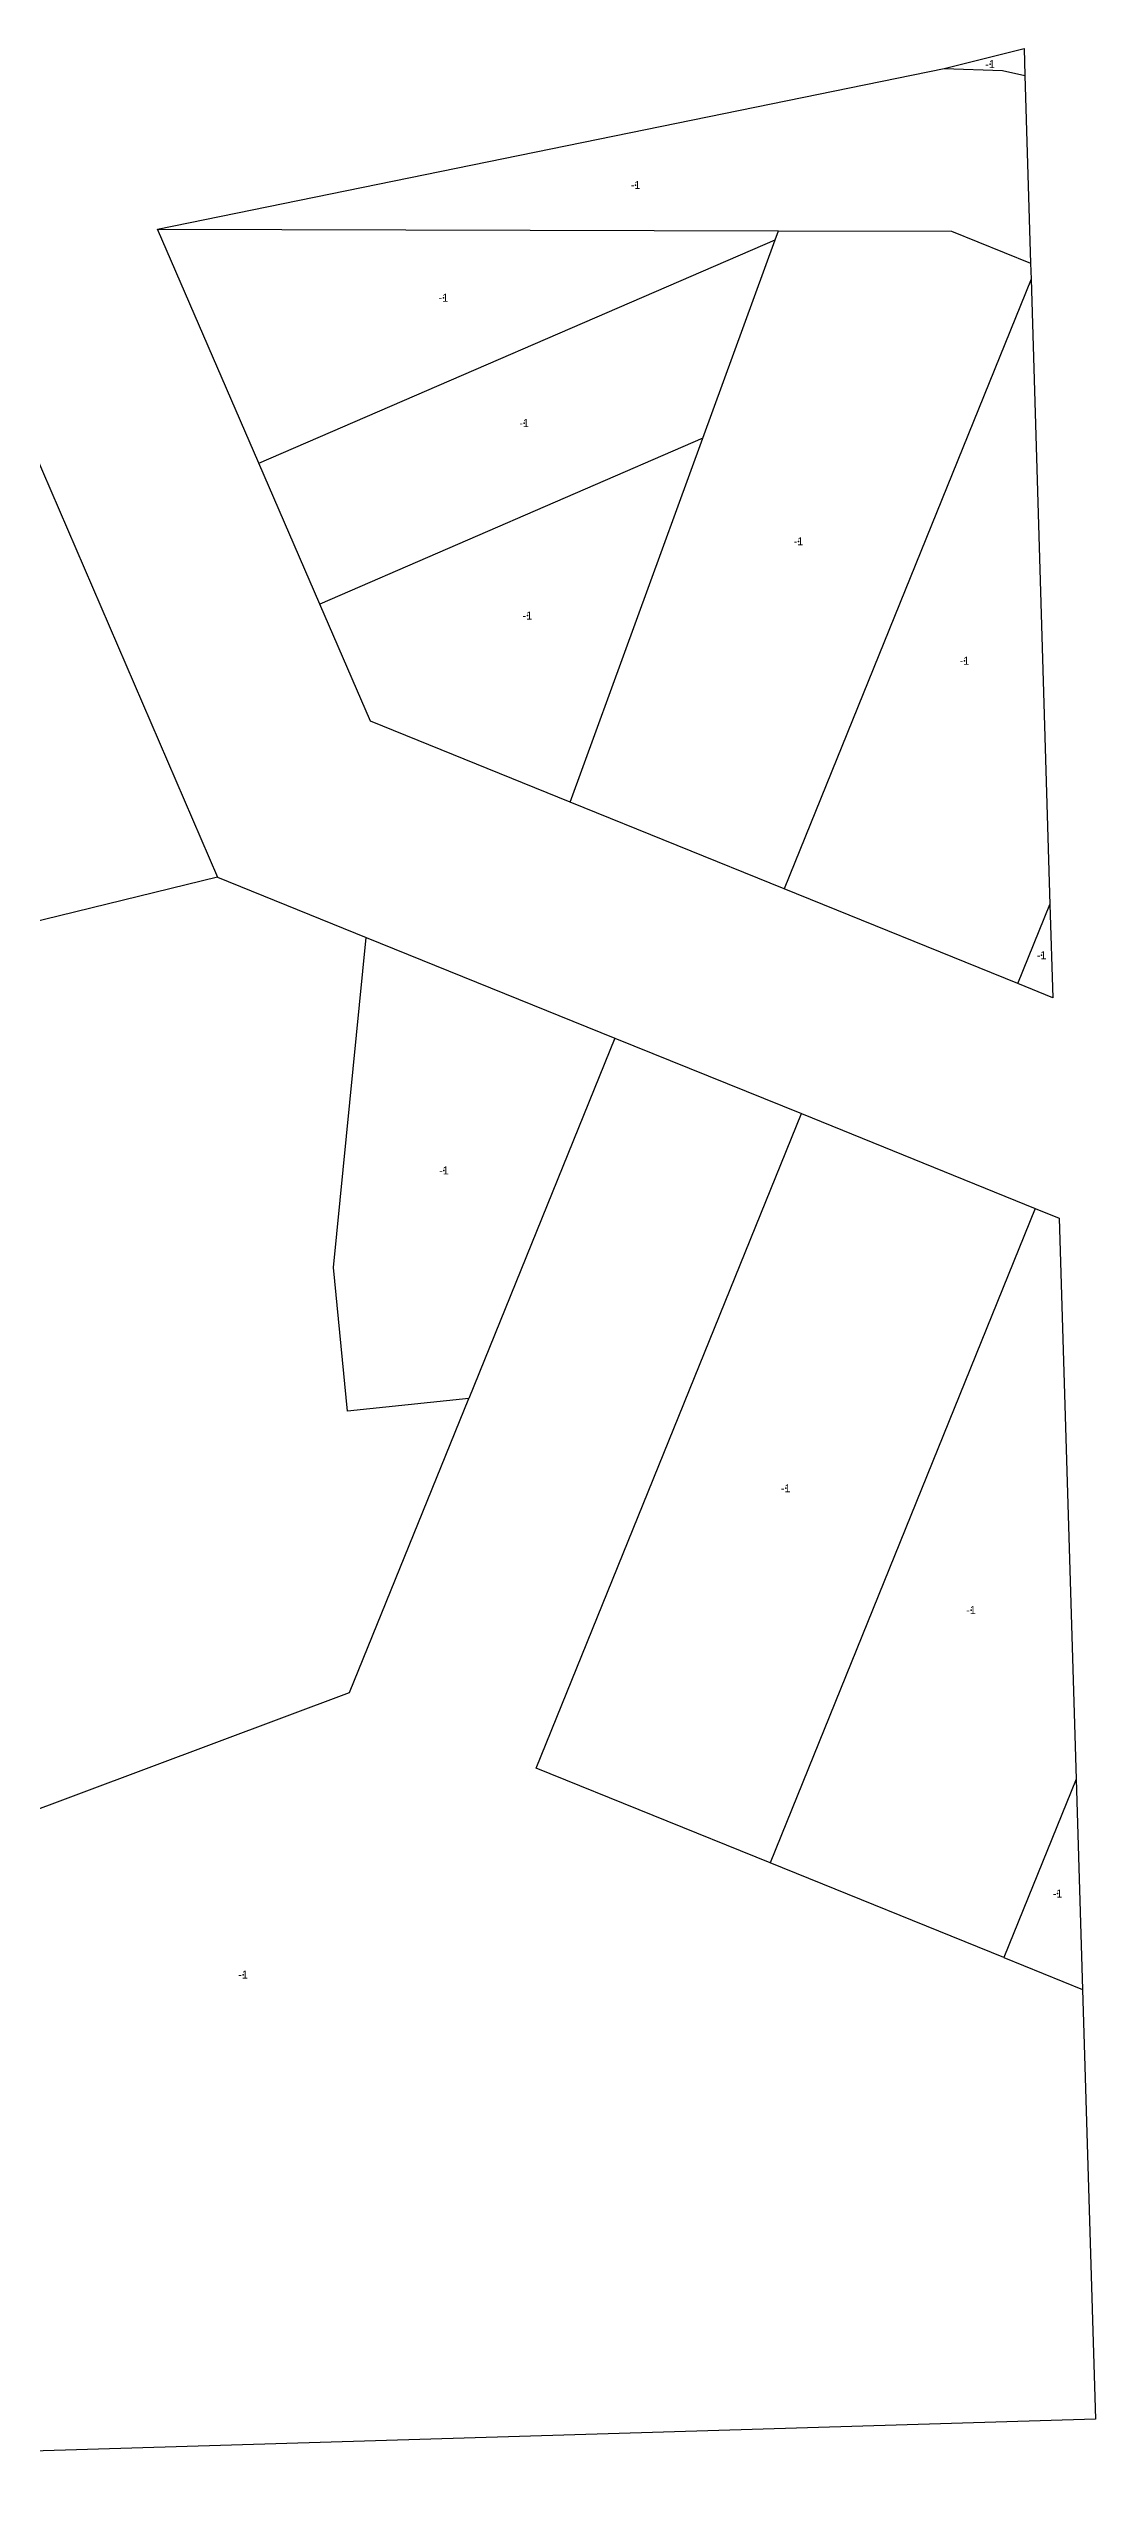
# Model space of a CAD drawing. Extents: x 1412586 to 1412852, y 4931499 to 4931743.
# Drawn here: x 1412747.3 to 1412851.7, y 4931501 to 4931743 of the extents above; entities that cross this region are included whole.
import ezdxf
from ezdxf.enums import TextEntityAlignment as Align

# ---------------------------------------------------------------- set-up
doc = ezdxf.new("R2010")
doc.units = 0
for name, color, linetype in [('boundary', 3, 'CONTINUOUS'), ('centroid', 4, 'CONTINUOUS'), ('centroid_label', 6, 'CONTINUOUS')]:
    doc.layers.add(name, color=color, linetype=linetype)

msp = doc.modelspace()

# ---------------------------------------------------------------- linework, layer by layer
at = {"layer": 'boundary'}
for points in [[(1412836.634276, 4931741.00136), (1412844.61608, 4931743.004757), (1412844.697013, 4931740.315249)], [(1412758.217581, 4931724.985666), (1412836.634276, 4931741.00136)], [(1412836.634276, 4931741.00136), (1412842.444085, 4931740.822212), (1412844.697013, 4931740.315249)], [(1412844.697013, 4931740.315249), (1412845.260009, 4931721.606223)], [(1412768.30857, 4931701.652033), (1412758.217581, 4931724.985666)], [(1412758.217581, 4931724.985666), (1412820.13067, 4931724.8329)], [(1412819.798626, 4931723.922187), (1412820.13067, 4931724.8329)], [(1412820.13067, 4931724.8329), (1412837.390667, 4931724.792634), (1412845.260009, 4931721.606223)], [(1412768.30857, 4931701.652033), (1412819.798626, 4931723.922187)], [(1412812.589838, 4931704.14328), (1412819.798626, 4931723.922187)], [(1412707.59479, 4931712.61754), (1412738.389897, 4931720.142711), (1412764.203399, 4931660.382551)], [(1412845.307652, 4931720.022989), (1412820.676596, 4931659.222768)], [(1412845.260009, 4931721.606223), (1412845.307652, 4931720.022989)], [(1412845.307652, 4931720.022989), (1412847.184066, 4931657.667843)], [(1412812.589838, 4931704.14328), (1412774.379723, 4931687.617869)], [(1412799.368686, 4931667.866638), (1412812.589838, 4931704.14328)], [(1412774.379723, 4931687.617869), (1412768.30857, 4931701.652033)], [(1412799.368686, 4931667.866638), (1412779.429929, 4931675.943769), (1412774.379723, 4931687.617869)], [(1412820.676596, 4931659.222768), (1412799.368686, 4931667.866638)], [(1412764.203399, 4931660.382551), (1412737.410924, 4931653.834253)], [(1412764.203399, 4931660.382551), (1412779.005625, 4931654.389681)], [(1412843.988691, 4931649.779198), (1412820.676596, 4931659.222768)], [(1412843.988691, 4931649.779198), (1412847.184066, 4931657.667843)], [(1412847.184066, 4931657.667843), (1412847.463824, 4931648.371257), (1412843.988691, 4931649.779198)], [(1412789.24512, 4931608.39976), (1412777.167725, 4931607.161413), (1412775.741498, 4931621.476268), (1412779.005625, 4931654.389681)], [(1412779.005625, 4931654.389681), (1412803.807255, 4931644.349841)], [(1412803.807255, 4931644.349841), (1412789.24512, 4931608.39976)], [(1412803.807255, 4931644.349841), (1412822.409887, 4931636.814381)], [(1412819.2822, 4931562.110564), (1412795.971669, 4931571.554074), (1412822.409887, 4931636.814381)], [(1412822.409887, 4931636.814381), (1412845.719309, 4931627.370728)], [(1412845.719309, 4931627.370728), (1412819.2822, 4931562.110564)], [(1412845.719309, 4931627.370728), (1412848.125111, 4931626.396201), (1412849.807967, 4931570.473996)], [(1412649.677902, 4931531.312553), (1412777.35972, 4931579.102143), (1412789.24512, 4931608.39976)], [(1412849.807967, 4931570.473996), (1412842.593948, 4931552.667008)], [(1412849.807967, 4931570.473996), (1412850.439493, 4931549.488147)], [(1412842.593948, 4931552.667008), (1412819.2822, 4931562.110564)], [(1412842.593948, 4931552.667008), (1412850.439493, 4931549.488147)], [(1412850.439493, 4931549.488147), (1412851.728343, 4931506.659418), (1412665.042521, 4931501.038635)]]:
    msp.add_lwpolyline(points, dxfattribs=at)
at = {"layer": 'centroid'}
for p in [(1412841.220522, 4931741.447527), (1412805.87702, 4931729.398318), (1412786.71485, 4931718.155892), (1412794.763397, 4931705.662846), (1412822.116361, 4931693.871081), (1412795.089006, 4931686.477335), (1412838.667571, 4931681.967653), (1412846.360221, 4931652.611526), (1412786.770226, 4931631.156221), (1412820.845665, 4931599.462284), (1412839.323802, 4931587.317176), (1412847.947974, 4931559.06), (1412766.742367, 4931550.967978)]:
    msp.add_point(p, dxfattribs=at)

# ---------------------------------------------------------------- texts
at = {"layer": 'centroid_label'}
for p in [(1412841.220522, 4931741.447527), (1412805.87702, 4931729.398318), (1412786.71485, 4931718.155892), (1412794.763397, 4931705.662846), (1412822.116361, 4931693.871081), (1412795.089006, 4931686.477335), (1412838.667571, 4931681.967653), (1412846.360221, 4931652.611526), (1412786.770226, 4931631.156221), (1412820.845665, 4931599.462284), (1412839.323802, 4931587.317176), (1412847.947974, 4931559.06), (1412766.742367, 4931550.967978)]:
    msp.add_text('-1', height=0.797717, dxfattribs=at).set_placement(p, align=Align.MIDDLE)

doc.saveas('drawing.dxf')
